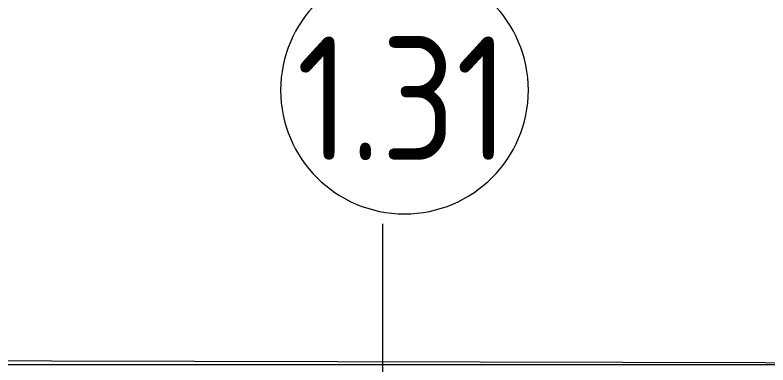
# Model space of a CAD drawing. Header units: millimetres. Extents: x -1113 to 415037, y -3642 to 28069.
# Drawn here: x 50740 to 53779, y 7784 to 9199 of the extents above; entities that cross this region are included whole.
import ezdxf

# ---------------------------------------------------------------- set-up
doc = ezdxf.new("R2010")
doc.units = ezdxf.units.MM
doc.linetypes.add('Осевая', pattern=[6350, 1270, -952.5, 3175, -952.5])
for name, color, linetype, lineweight in [('0) Стена 3.93м', 3, 'Continuous', 60), ('A-AREA-BNDY', 7, 'Continuous', 5), ('A-AREA-IDEN', 7, 'Continuous', 9), ('Оси-2', 7, 'Осевая', 9)]:
    doc.layers.add(name, color=color, linetype=linetype, lineweight=lineweight)
doc.layers.add('A-WALL-FNSH-1', color=9, linetype='Continuous', lineweight=5, true_color=0x808080)
doc.styles.add('GOST Common', font='GOST Common.ttf', dxfattribs={"width": 0.9, "height": 500})

# ---------------------------------------------------------------- blocks, each defined once
blk = doc.blocks.new('Марка_Помещения - Номер-25198446-Объем проектирования 1 этажа')
at = {"layer": 'A-AREA-IDEN'}
for start, end in [(360, 180), (180, 360)]:
    blk.add_arc((0, 0), 2.5, start, end, dxfattribs=at)
blk = doc.blocks.new('1floor')
at = {"layer": 'A-WALL-FNSH-1'}
blk.add_line((65910, 7921), (38761, 7921), dxfattribs=at)
at = {"layer": 'Оси-2'}
blk.add_line((52160, 3093.7), (52160, 22398.1), dxfattribs=at)
at = {"layer": 'A-AREA-IDEN', "xscale": 199.9999999999999, "yscale": 199.9999999999999, "zscale": 199.9999999999999}
blk.add_blockref('Марка_Помещения - Номер-25198446-Объем проектирования 1 этажа', (52247.3, 9031.3), dxfattribs=at)
at = {"layer": 'A-AREA-IDEN', "insert": (51811.2, 9248.4), "char_height": 500, "width": 1096.708, "attachment_point": 1, "style": 'GOST Common'}
blk.add_mtext('1.31', dxfattribs=at)

msp = doc.modelspace()

# ---------------------------------------------------------------- linework, layer by layer
at = {"layer": 'A-AREA-BNDY', "flags": 128}
msp.add_lwpolyline([(38780.5, 7829.5), (65299.4, 7767.2), (65929.4, 7765.7), (65929.3, 7744.7), (66879.3, 7742.5), (66879.4, 7763.5), (68279.4, 7760.2), (68279.3, 7739.2), (69379.3, 7736.6), (69379.4, 7757.6), (70729.4, 7754.5), (70729.3, 7733.5), (71679.3, 7731.2), (71679.4, 7752.2), (72099.4, 7751.2), (75478.4, 7743.3), (75481.7, 9152.3), (75542.7, 9162.2), (75546.3, 10701.2)], dxfattribs=at)

# ---------------------------------------------------------------- block references
at = {"layer": '0) Стена 3.93м'}
msp.add_blockref('1floor', (64.7, -136.1), dxfattribs=at)

doc.saveas('drawing.dxf')
